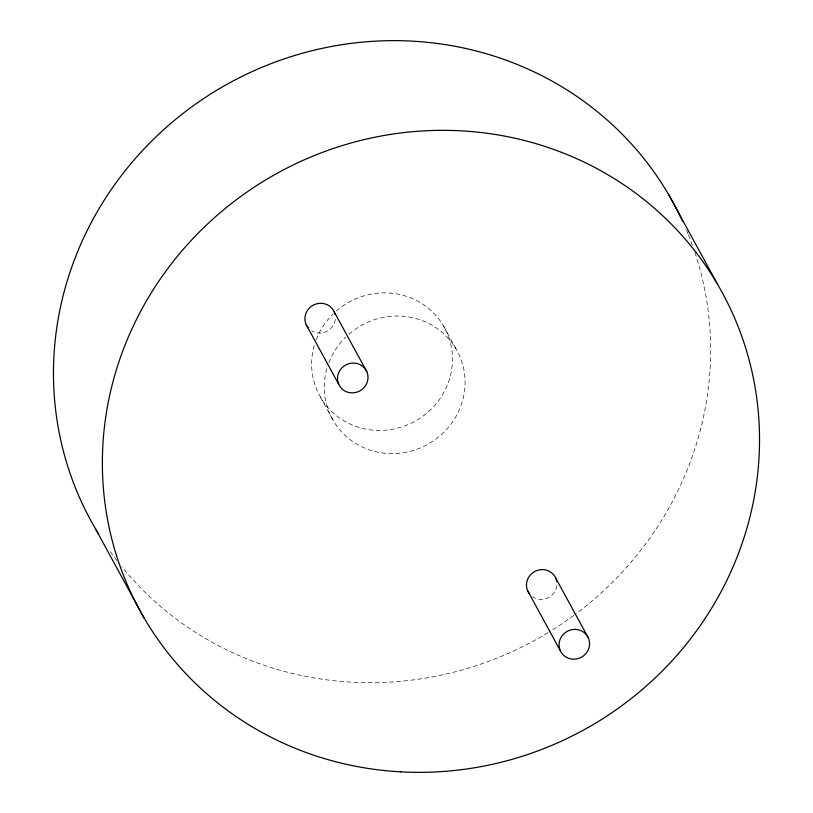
<?xml version="1.0" encoding="UTF-8"?>
<svg xmlns="http://www.w3.org/2000/svg" width="813" height="813" viewBox="0 0 813 813"><rect width="100%" height="100%" fill="white"/><g stroke="black" fill="none" stroke-linecap="round" stroke-linejoin="round"><path stroke-width="0.61" stroke-dasharray="4.07 3.05" d="M443.776 326.389L456.408 349.56M320.332 396.927L332.964 420.097M556.885 585.706A15.406 14.756 -28.6 0 1 532.606 596.752M335.312 319.387A15.406 14.756 -28.6 0 1 311.857 330.972M686.558 230.333A331.745 317.751 -28.6 0 1 687.991 233.788M688.459 234.947A331.745 317.751 -28.6 0 1 692.463 245.445M694.912 252.528A331.745 317.751 -28.6 0 1 574.811 614.648M573.815 615.39A331.745 317.751 -28.6 0 1 549.121 631.996M548.064 632.636A331.745 317.751 -28.6 0 1 121.716 566.61M117.062 560.726A331.745 317.751 -28.6 0 1 108.922 549.669M336.348 310.983A71.087 68.089 -28.6 0 1 447.536 334.072A71.087 68.089 -28.6 0 1 385.332 430.209A71.087 68.089 -28.6 0 1 314.448 344.844M316.196 339.661A71.087 68.089 -28.6 0 1 333.076 314.001M348.98 334.153A71.087 68.089 -28.6 0 1 460.168 357.242A71.087 68.089 -28.6 0 1 397.964 453.38A71.087 68.089 -28.6 0 1 327.08 368.004M328.828 362.822A71.087 68.089 -28.6 0 1 345.708 337.171"/><path stroke-width="1.22" d="M668.682 194.653L717.574 284.326M555.746 578.114L588.338 637.9A15.406 14.756 -28.6 0 1 572.535 659.14A15.406 14.756 -28.6 0 1 562.098 635.807A15.406 14.756 -28.6 0 1 588.338 637.9M527.718 590.878L560.309 650.664M334.173 311.796L366.775 371.582A15.406 14.756 -28.6 0 1 350.972 392.821A15.406 14.756 -28.6 0 1 340.535 369.488A15.406 14.756 -28.6 0 1 366.775 371.582M306.145 324.56L338.747 384.346M95.426 528.674L144.318 618.347M529.751 594.151A15.406 14.756 -28.6 0 1 535.706 571.031A15.406 14.756 -28.6 0 1 556.824 581.813M308.188 327.832A15.406 14.756 -28.6 0 1 313.686 304.926A15.406 14.756 -28.6 0 1 335.088 314.55M98.637 534.019A331.745 317.751 -28.6 0 1 232.172 81.473A331.745 317.751 -28.6 0 1 682.524 221.187M401.022 771.862A331.745 317.751 -28.6 0 0 729.291 306.349A331.745 317.751 -28.6 0 0 162.529 275.8A331.745 317.751 -28.6 0 0 401.022 771.862"/></g></svg>
